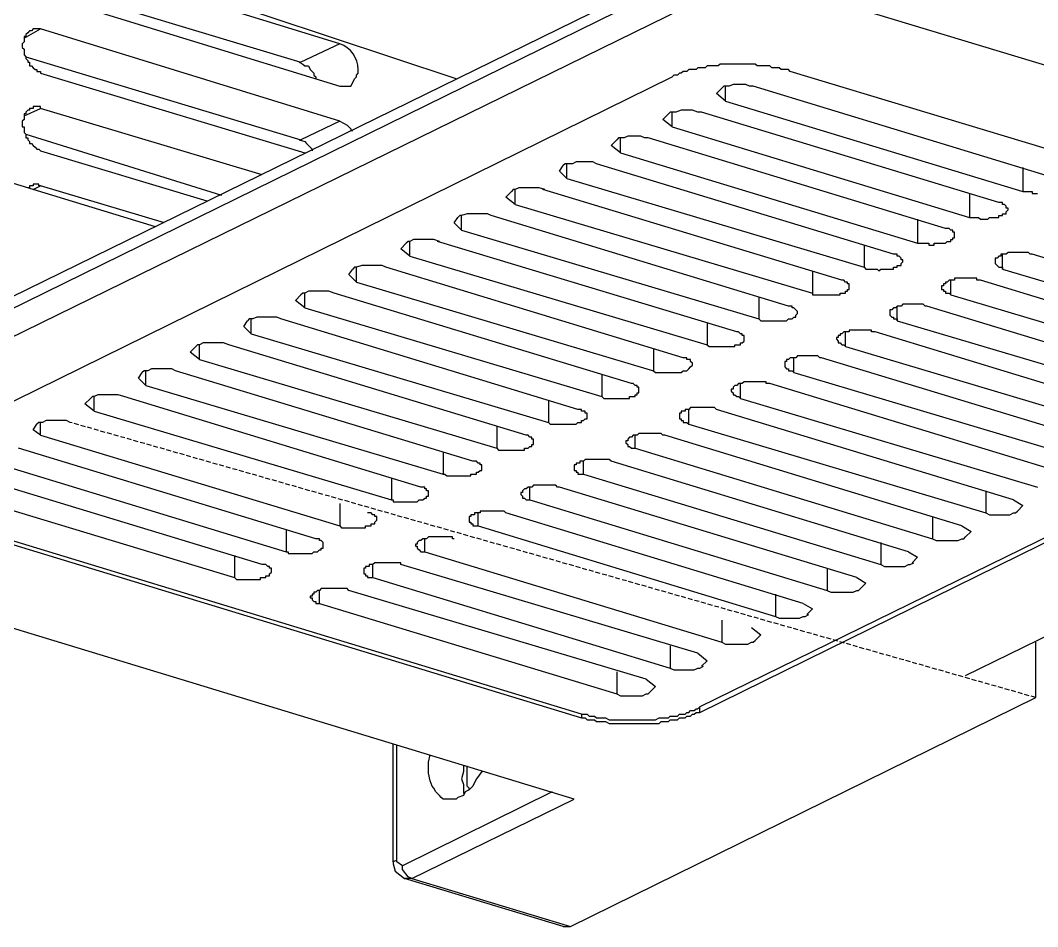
# Model space of a CAD drawing. Header units: millimetres. Extents: x 2689 to 2999, y 977 to 1485.
# Drawn here: x 2714.74 to 2762.83, y 977.13 to 1019.95 of the extents above; entities that cross this region are included whole.
import ezdxf

# ---------------------------------------------------------------- set-up
doc = ezdxf.new("R2010")
doc.units = ezdxf.units.MM
doc.linetypes.add('PDF_IMPORT', pattern=[1, 0.8, -0.2])
doc.layers.add('PDF_几何图形', color=7, linetype='Continuous')

msp = doc.modelspace()

# ---------------------------------------------------------------- linework, layer by layer
at = {"layer": 'PDF_几何图形', "lineweight": -3}
for points in [[(2697.897, 998.252), (2748.339, 1023.037)], [(2729.838, 1018.848), (2715.7, 1023.211)], [(2697.025, 996.507), (2749.212, 1022.077)], [(2715.002, 1021.902), (2728.005, 1017.975)], [(2749.212, 1022.077), (2793.108, 1008.812)], [(2744.063, 1021.466), (2704.879, 1002.267)], [(2715.7, 1021.204), (2729.838, 1016.841)], [(2735.336, 1017.19), (2723.554, 1021.117)], [(2715.7, 1019.546), (2715.613, 1019.546), (2715.526, 1019.546), (2715.438, 1019.546), (2715.351, 1019.546), (2715.264, 1019.459), (2715.177, 1019.459), (2715.089, 1019.371), (2715.002, 1019.284), (2715.002, 1019.197), (2714.915, 1019.197), (2714.915, 1019.11), (2714.915, 1019.022), (2714.915, 1018.935), (2714.828, 1018.848), (2714.828, 1018.761), (2714.828, 1018.673), (2714.915, 1018.586), (2714.915, 1018.499), (2714.915, 1018.411), (2714.915, 1018.324), (2715.002, 1018.237), (2715.002, 1018.15), (2715.089, 1018.062), (2715.089, 1017.975), (2715.177, 1017.975), (2715.177, 1017.888), (2715.177, 1017.801), (2715.264, 1017.801), (2715.351, 1017.713), (2715.438, 1017.626), (2715.526, 1017.626), (2715.526, 1017.539), (2715.613, 1017.539), (2715.7, 1017.539), (2715.7, 1017.452)], [(2714.915, 1019.11), (2715.7, 1019.546)], [(2729.838, 1015.183), (2715.7, 1019.546)], [(2729.838, 1018.848), (2728.005, 1017.975)], [(2715.002, 1018.237), (2728.005, 1014.31)], [(2727.918, 1017.975), (2728.092, 1017.888), (2728.18, 1017.801), (2728.354, 1017.801), (2728.442, 1017.626), (2728.616, 1017.452), (2728.616, 1017.364), (2728.703, 1017.277), (2728.703, 1017.19)], [(2730.361, 1016.841), (2730.449, 1017.015), (2730.536, 1017.19), (2730.623, 1017.277), (2730.623, 1017.364), (2730.711, 1017.452), (2730.711, 1017.539), (2730.711, 1017.626)], [(2751.132, 1017.539), (2751.044, 1017.626), (2750.957, 1017.626), (2750.87, 1017.626), (2750.695, 1017.626), (2750.608, 1017.713), (2750.521, 1017.713), (2750.433, 1017.713), (2750.259, 1017.713), (2750.172, 1017.801), (2750.084, 1017.801), (2749.91, 1017.801), (2749.822, 1017.801), (2749.735, 1017.801), (2749.561, 1017.801), (2749.473, 1017.888), (2749.299, 1017.888), (2749.212, 1017.888), (2749.037, 1017.888), (2748.95, 1017.888), (2748.863, 1017.888), (2748.688, 1017.888), (2748.601, 1017.888), (2748.426, 1017.888), (2748.339, 1017.888), (2748.164, 1017.888), (2748.077, 1017.888), (2747.99, 1017.888), (2747.815, 1017.888), (2747.728, 1017.801), (2747.553, 1017.801), (2747.466, 1017.801), (2747.379, 1017.801), (2747.204, 1017.801), (2747.117, 1017.713), (2747.03, 1017.713), (2746.855, 1017.713), (2746.768, 1017.713), (2746.681, 1017.626), (2746.594, 1017.626), (2746.419, 1017.626), (2746.332, 1017.626), (2746.244, 1017.539), (2746.157, 1017.539), (2746.07, 1017.539), (2745.983, 1017.452), (2745.895, 1017.452), (2745.808, 1017.364), (2745.721, 1017.364), (2745.634, 1017.364), (2745.546, 1017.277)], [(2783.508, 1007.765), (2751.132, 1017.539)], [(2708.282, 998.95), (2745.546, 1017.277)], [(2715.7, 1017.452), (2728.18, 1013.699)], [(2729.838, 1016.841), (2730.361, 1016.841)], [(2747.641, 1016.492), (2747.903, 1016.753)], [(2749.386, 1016.841), (2749.212, 1016.841), (2749.037, 1016.928), (2748.601, 1016.928), (2748.426, 1016.928), (2748.252, 1016.841), (2748.077, 1016.841), (2747.99, 1016.841), (2747.903, 1016.753)], [(2748.077, 1016.142), (2748.077, 1016.841)], [(2763.436, 1012.564), (2749.386, 1016.841)], [(2748.077, 1016.142), (2747.641, 1016.492)], [(2748.077, 1016.142), (2762.127, 1011.866)], [(2702.261, 1015.968), (2721.111, 1010.208)], [(2715.7, 1015.793), (2715.7, 1015.881), (2715.613, 1015.881), (2715.526, 1015.881), (2715.438, 1015.881), (2715.351, 1015.881), (2715.351, 1015.793), (2715.264, 1015.793), (2715.177, 1015.793), (2715.177, 1015.706), (2715.089, 1015.706), (2715.002, 1015.619), (2715.002, 1015.532), (2714.915, 1015.532), (2714.915, 1015.444), (2714.915, 1015.357), (2714.915, 1015.27), (2714.828, 1015.183), (2714.828, 1015.095), (2714.828, 1015.008), (2714.828, 1014.921), (2714.915, 1014.921), (2714.915, 1014.833), (2714.915, 1014.746), (2714.915, 1014.659), (2715.002, 1014.572), (2715.002, 1014.484), (2715.002, 1014.397), (2715.089, 1014.397), (2715.089, 1014.31), (2715.177, 1014.223), (2715.177, 1014.135), (2715.264, 1014.135), (2715.351, 1014.048), (2715.438, 1013.961), (2715.526, 1013.873), (2715.613, 1013.873), (2715.7, 1013.786)], [(2714.915, 1015.444), (2715.7, 1015.793)], [(2726.173, 1012.652), (2715.7, 1015.793)], [(2746.943, 1015.619), (2746.768, 1015.619), (2746.506, 1015.706), (2746.157, 1015.706), (2745.983, 1015.706), (2745.721, 1015.619), (2745.546, 1015.619), (2745.459, 1015.619), (2745.372, 1015.532)], [(2745.546, 1014.921), (2745.546, 1015.619)], [(2760.993, 1011.343), (2746.943, 1015.619)], [(2729.838, 1015.183), (2728.005, 1014.31)], [(2729.838, 1015.183), (2730.012, 1015.095), (2730.187, 1015.008), (2730.274, 1014.921), (2730.361, 1014.833), (2730.361, 1014.746), (2730.449, 1014.746)], [(2745.11, 1015.27), (2745.372, 1015.532)], [(2745.546, 1014.921), (2745.11, 1015.27)], [(2745.546, 1014.921), (2759.597, 1010.645)], [(2715.002, 1014.572), (2724.253, 1011.692)], [(2727.918, 1014.31), (2728.18, 1014.223), (2728.267, 1014.135), (2728.442, 1013.961), (2728.529, 1013.874), (2728.529, 1013.786)], [(2742.666, 1014.048), (2742.928, 1014.31)], [(2744.412, 1014.397), (2744.237, 1014.397), (2744.063, 1014.484), (2743.626, 1014.484), (2743.452, 1014.484), (2743.277, 1014.397), (2743.103, 1014.397), (2743.016, 1014.397), (2742.928, 1014.31)], [(2743.103, 1013.699), (2743.103, 1014.397)], [(2758.462, 1010.121), (2744.412, 1014.397)], [(2715.7, 1013.786), (2723.554, 1011.43)], [(2743.103, 1013.699), (2742.666, 1014.048)], [(2743.103, 1013.699), (2757.153, 1009.423)], [(2741.968, 1013.175), (2741.794, 1013.263), (2741.532, 1013.263), (2741.183, 1013.263), (2741.008, 1013.263), (2740.834, 1013.175), (2740.572, 1013.175), (2740.485, 1013.175), (2740.397, 1013.088)], [(2740.572, 1012.477), (2740.572, 1013.175)], [(2756.019, 1008.899), (2741.968, 1013.175)], [(2740.223, 1012.826), (2740.397, 1013.088)], [(2740.572, 1012.477), (2740.223, 1012.826)], [(2762.127, 1013.001), (2762.127, 1011.866)], [(2715.7, 1012.128), (2715.613, 1012.128), (2715.613, 1012.215), (2715.526, 1012.215), (2715.438, 1012.215), (2715.351, 1012.215), (2715.351, 1012.128), (2715.264, 1012.128), (2715.177, 1012.128), (2715.177, 1012.041), (2715.089, 1012.041)], [(2740.572, 1012.477), (2754.622, 1008.288)], [(2715.351, 1011.954), (2715.7, 1012.128)], [(2721.547, 1010.383), (2715.7, 1012.128)], [(2737.692, 1011.605), (2737.954, 1011.866)], [(2739.525, 1011.954), (2739.263, 1012.041), (2739.088, 1012.041), (2738.739, 1012.041), (2738.478, 1012.041), (2738.303, 1012.041), (2738.128, 1011.954), (2738.041, 1011.954), (2737.954, 1011.866)], [(2738.128, 1011.255), (2738.128, 1011.954)], [(2753.575, 1007.677), (2739.437, 1011.954)], [(2759.597, 1011.779), (2759.597, 1010.645)], [(2762.127, 1011.866), (2762.215, 1011.866), (2762.302, 1011.866), (2762.389, 1011.866), (2762.477, 1011.866), (2762.564, 1011.866), (2762.564, 1011.779), (2762.651, 1011.779), (2762.738, 1011.779), (2762.826, 1011.779)], [(2738.128, 1011.255), (2737.692, 1011.605)], [(2738.128, 1011.255), (2752.179, 1007.066)], [(2759.597, 1010.645), (2759.684, 1010.645), (2759.771, 1010.645), (2759.858, 1010.645), (2759.946, 1010.645), (2760.033, 1010.645), (2760.12, 1010.557), (2760.208, 1010.557), (2760.295, 1010.557), (2760.382, 1010.557), (2760.469, 1010.557), (2760.557, 1010.645), (2760.644, 1010.645), (2760.731, 1010.645), (2760.818, 1010.645), (2760.906, 1010.645), (2760.993, 1010.645), (2760.993, 1010.732), (2761.08, 1010.732), (2761.167, 1010.732), (2761.167, 1010.819), (2761.255, 1010.819), (2761.342, 1010.819), (2761.342, 1010.906), (2761.429, 1010.994), (2761.429, 1011.081), (2761.342, 1011.081), (2761.342, 1011.168), (2761.255, 1011.255), (2761.167, 1011.255), (2761.167, 1011.343), (2761.08, 1011.343), (2760.993, 1011.343)], [(2736.994, 1010.732), (2736.819, 1010.819), (2736.645, 1010.819), (2736.209, 1010.819), (2736.034, 1010.819), (2735.859, 1010.819), (2735.598, 1010.732), (2735.51, 1010.732), (2735.423, 1010.645)], [(2735.249, 1010.383), (2735.423, 1010.645)], [(2735.598, 1010.034), (2735.249, 1010.383)], [(2735.598, 1010.034), (2735.598, 1010.732)], [(2751.044, 1006.456), (2736.994, 1010.732)], [(2757.153, 1010.557), (2757.153, 1009.423)], [(2735.598, 1010.034), (2749.648, 1005.845)], [(2757.153, 1009.423), (2757.24, 1009.423), (2757.328, 1009.423), (2757.415, 1009.423), (2757.502, 1009.423), (2757.589, 1009.423), (2757.677, 1009.423), (2757.677, 1009.336), (2757.764, 1009.336), (2757.851, 1009.336), (2757.939, 1009.336), (2757.939, 1009.423), (2758.026, 1009.423), (2758.113, 1009.423), (2758.2, 1009.423), (2758.288, 1009.423), (2758.375, 1009.423), (2758.462, 1009.423), (2758.549, 1009.51), (2758.637, 1009.51), (2758.724, 1009.51), (2758.724, 1009.597), (2758.811, 1009.597), (2758.811, 1009.685), (2758.898, 1009.685), (2758.898, 1009.772), (2758.898, 1009.859), (2758.898, 1009.946), (2758.811, 1009.946), (2758.811, 1010.034), (2758.724, 1010.034), (2758.637, 1010.121), (2758.549, 1010.121), (2758.462, 1010.121)], [(2732.718, 1009.161), (2732.98, 1009.423)], [(2734.55, 1009.51), (2734.289, 1009.597), (2734.114, 1009.597), (2733.765, 1009.597), (2733.503, 1009.597), (2733.329, 1009.597), (2733.154, 1009.51), (2733.067, 1009.51), (2732.98, 1009.423)], [(2733.154, 1008.812), (2733.154, 1009.51)], [(2748.601, 1005.234), (2734.463, 1009.51)], [(2754.622, 1009.336), (2754.622, 1008.288)], [(2733.154, 1008.812), (2732.718, 1009.161)], [(2754.622, 1008.288), (2754.71, 1008.201), (2754.797, 1008.201), (2754.884, 1008.201), (2754.971, 1008.201), (2755.059, 1008.201), (2755.146, 1008.201), (2755.233, 1008.201), (2755.32, 1008.114), (2755.408, 1008.201), (2755.495, 1008.201), (2755.582, 1008.201), (2755.67, 1008.201), (2755.757, 1008.201), (2755.844, 1008.201), (2755.931, 1008.201), (2756.019, 1008.201), (2756.019, 1008.288), (2756.106, 1008.288), (2756.193, 1008.288), (2756.193, 1008.376), (2756.28, 1008.376), (2756.368, 1008.376), (2756.368, 1008.463), (2756.455, 1008.55), (2756.455, 1008.637), (2756.368, 1008.637), (2756.368, 1008.725), (2756.28, 1008.812), (2756.193, 1008.812), (2756.193, 1008.899), (2756.106, 1008.899), (2756.019, 1008.899)], [(2762.564, 1008.899), (2762.477, 1008.899), (2762.389, 1008.986), (2762.302, 1008.986), (2762.215, 1008.986), (2762.127, 1008.986), (2762.04, 1008.986), (2761.953, 1008.986), (2761.866, 1008.986), (2761.778, 1008.986), (2761.691, 1008.986), (2761.604, 1008.986), (2761.517, 1008.986), (2761.429, 1008.986), (2761.342, 1008.899), (2761.255, 1008.899), (2761.167, 1008.899), (2761.08, 1008.899), (2761.08, 1008.812), (2760.993, 1008.812), (2760.906, 1008.725), (2760.818, 1008.725), (2760.818, 1008.637), (2760.818, 1008.55), (2760.818, 1008.463), (2760.906, 1008.376), (2760.993, 1008.288), (2761.08, 1008.288), (2761.167, 1008.288), (2761.167, 1008.201)], [(2761.167, 1008.201), (2761.167, 1008.899)], [(2776.614, 1004.623), (2762.564, 1008.899)], [(2732.02, 1008.288), (2731.845, 1008.376), (2731.671, 1008.376), (2731.234, 1008.376), (2731.06, 1008.376), (2730.885, 1008.376), (2730.623, 1008.288), (2730.536, 1008.288), (2730.449, 1008.201)], [(2733.154, 1008.812), (2747.204, 1004.623)], [(2730.274, 1007.939), (2730.449, 1008.201)], [(2730.623, 1007.59), (2730.274, 1007.939)], [(2730.623, 1007.59), (2730.623, 1008.288)], [(2746.07, 1004.012), (2732.02, 1008.288)], [(2752.179, 1008.114), (2752.179, 1007.066)], [(2761.167, 1008.201), (2775.305, 1004.012)], [(2730.623, 1007.59), (2744.674, 1003.401)], [(2752.179, 1007.066), (2752.179, 1006.979), (2752.266, 1006.979), (2752.353, 1006.979), (2752.441, 1006.979), (2752.528, 1006.979), (2752.615, 1006.979), (2752.702, 1006.979), (2752.79, 1006.979), (2752.877, 1006.979), (2752.964, 1006.979), (2753.051, 1006.979), (2753.139, 1006.979), (2753.226, 1006.979), (2753.313, 1006.979), (2753.401, 1006.979), (2753.488, 1006.979), (2753.488, 1007.066), (2753.575, 1007.066), (2753.662, 1007.066), (2753.75, 1007.066), (2753.75, 1007.154), (2753.837, 1007.154), (2753.837, 1007.241), (2753.924, 1007.241), (2753.924, 1007.328), (2753.924, 1007.416), (2753.924, 1007.503), (2753.837, 1007.503), (2753.837, 1007.59), (2753.75, 1007.59), (2753.662, 1007.677), (2753.575, 1007.677)], [(2760.12, 1007.677), (2760.033, 1007.677), (2759.946, 1007.677), (2759.946, 1007.765), (2759.858, 1007.765), (2759.771, 1007.765), (2759.684, 1007.765), (2759.597, 1007.765), (2759.509, 1007.765), (2759.422, 1007.765), (2759.335, 1007.765), (2759.248, 1007.765), (2759.16, 1007.765), (2759.073, 1007.765), (2758.986, 1007.765), (2758.898, 1007.765), (2758.898, 1007.677), (2758.811, 1007.677), (2758.724, 1007.677), (2758.637, 1007.677), (2758.549, 1007.59), (2758.462, 1007.59), (2758.462, 1007.503), (2758.375, 1007.503), (2758.375, 1007.416), (2758.288, 1007.416), (2758.288, 1007.328), (2758.288, 1007.241), (2758.375, 1007.241), (2758.375, 1007.154), (2758.462, 1007.154), (2758.462, 1007.066), (2758.549, 1007.066), (2758.637, 1007.066), (2758.724, 1006.979)], [(2758.724, 1006.979), (2758.724, 1007.677)], [(2774.171, 1003.401), (2760.12, 1007.677)], [(2727.743, 1006.717), (2728.005, 1006.979)], [(2729.576, 1007.066), (2729.314, 1007.154), (2729.14, 1007.154), (2728.791, 1007.154), (2728.529, 1007.154), (2728.354, 1007.154), (2728.18, 1007.066), (2728.092, 1007.066), (2728.005, 1006.979)], [(2728.18, 1006.368), (2728.18, 1007.067)], [(2743.626, 1002.79), (2729.576, 1007.066)], [(2758.724, 1006.979), (2772.774, 1002.79)], [(2728.18, 1006.368), (2727.743, 1006.717)], [(2749.648, 1006.892), (2749.648, 1005.845)], [(2749.648, 1005.845), (2749.735, 1005.757), (2749.822, 1005.757), (2749.91, 1005.757), (2749.997, 1005.757), (2750.084, 1005.757), (2750.172, 1005.757), (2750.259, 1005.757), (2750.346, 1005.757), (2750.433, 1005.757), (2750.521, 1005.757), (2750.608, 1005.757), (2750.695, 1005.757), (2750.782, 1005.757), (2750.87, 1005.757), (2750.957, 1005.757), (2751.044, 1005.845), (2751.132, 1005.845), (2751.219, 1005.845), (2751.306, 1005.932), (2751.393, 1005.932), (2751.393, 1006.019), (2751.481, 1006.107), (2751.481, 1006.194), (2751.393, 1006.281), (2751.306, 1006.368), (2751.219, 1006.368), (2751.219, 1006.456), (2751.132, 1006.456), (2751.044, 1006.456)], [(2757.589, 1006.456), (2757.502, 1006.456), (2757.415, 1006.543), (2757.328, 1006.543), (2757.24, 1006.543), (2757.153, 1006.543), (2757.066, 1006.543), (2756.979, 1006.543), (2756.891, 1006.543), (2756.804, 1006.543), (2756.717, 1006.543), (2756.629, 1006.543), (2756.542, 1006.543), (2756.455, 1006.543), (2756.368, 1006.456), (2756.28, 1006.456), (2756.193, 1006.456), (2756.106, 1006.368), (2756.019, 1006.368), (2755.931, 1006.281), (2755.844, 1006.281), (2755.844, 1006.194), (2755.844, 1006.107), (2755.844, 1006.019), (2755.931, 1005.932), (2756.019, 1005.932), (2756.019, 1005.845), (2756.106, 1005.845), (2756.193, 1005.845), (2756.193, 1005.757)], [(2756.193, 1005.757), (2756.193, 1006.456)], [(2771.64, 1002.179), (2757.589, 1006.456)], [(2728.18, 1006.368), (2742.23, 1002.179)], [(2725.3, 1005.496), (2725.474, 1005.757)], [(2725.649, 1005.147), (2725.3, 1005.496)], [(2727.045, 1005.845), (2726.871, 1005.932), (2726.696, 1005.932), (2726.26, 1005.932), (2726.085, 1005.932), (2725.911, 1005.932), (2725.736, 1005.845), (2725.562, 1005.845), (2725.474, 1005.757)], [(2725.649, 1005.147), (2725.649, 1005.845)], [(2741.096, 1001.569), (2727.045, 1005.845)], [(2784.119, 1005.757), (2746.855, 987.518)], [(2746.855, 987.256), (2784.119, 1005.583)], [(2747.204, 1005.67), (2747.204, 1004.623)], [(2756.193, 1005.757), (2770.331, 1001.569)], [(2725.649, 1005.147), (2739.699, 1000.958)], [(2747.204, 1004.623), (2747.292, 1004.536), (2747.379, 1004.536), (2747.466, 1004.536), (2747.553, 1004.536), (2747.641, 1004.536), (2747.728, 1004.536), (2747.815, 1004.536), (2747.903, 1004.536), (2747.99, 1004.536), (2748.077, 1004.536), (2748.164, 1004.536), (2748.252, 1004.536), (2748.339, 1004.536), (2748.426, 1004.536), (2748.513, 1004.536), (2748.513, 1004.623), (2748.601, 1004.623), (2748.688, 1004.623), (2748.775, 1004.623), (2748.775, 1004.71), (2748.863, 1004.71), (2748.95, 1004.798), (2748.95, 1004.885), (2748.95, 1004.972), (2748.95, 1005.059), (2748.863, 1005.059), (2748.863, 1005.147), (2748.775, 1005.147), (2748.688, 1005.234), (2748.601, 1005.234)], [(2755.146, 1005.234), (2755.059, 1005.234), (2754.971, 1005.234), (2754.971, 1005.321), (2754.884, 1005.321), (2754.797, 1005.321), (2754.71, 1005.321), (2754.622, 1005.321), (2754.535, 1005.321), (2754.448, 1005.321), (2754.361, 1005.321), (2754.273, 1005.321), (2754.186, 1005.321), (2754.099, 1005.321), (2754.011, 1005.321), (2753.924, 1005.321), (2753.924, 1005.234), (2753.837, 1005.234), (2753.75, 1005.234), (2753.662, 1005.234), (2753.575, 1005.147), (2753.488, 1005.147), (2753.488, 1005.059), (2753.401, 1005.059), (2753.401, 1004.972), (2753.313, 1004.972), (2753.313, 1004.885), (2753.401, 1004.798), (2753.401, 1004.71), (2753.488, 1004.71), (2753.575, 1004.623), (2753.662, 1004.623), (2753.75, 1004.536)], [(2753.75, 1004.536), (2753.75, 1005.234)], [(2769.196, 1000.958), (2755.146, 1005.234)], [(2722.769, 1004.274), (2723.031, 1004.536)], [(2724.602, 1004.623), (2724.34, 1004.71), (2724.165, 1004.71), (2723.816, 1004.71), (2723.554, 1004.71), (2723.38, 1004.71), (2723.205, 1004.623), (2723.118, 1004.623), (2723.031, 1004.536)], [(2723.205, 1003.925), (2723.205, 1004.623)], [(2738.652, 1000.347), (2724.602, 1004.623)], [(2753.75, 1004.536), (2767.8, 1000.347)], [(2723.205, 1003.925), (2722.769, 1004.274)], [(2744.674, 1004.448), (2744.674, 1003.401)], [(2752.615, 1004.012), (2752.528, 1004.012), (2752.441, 1004.099), (2752.353, 1004.099), (2752.266, 1004.099), (2752.179, 1004.099), (2752.092, 1004.099), (2752.004, 1004.099), (2751.917, 1004.099), (2751.83, 1004.099), (2751.742, 1004.099), (2751.655, 1004.099), (2751.568, 1004.099), (2751.481, 1004.099), (2751.393, 1004.012), (2751.306, 1004.012), (2751.219, 1004.012), (2751.132, 1004.012), (2751.044, 1003.925), (2750.957, 1003.925), (2750.957, 1003.838), (2750.87, 1003.838), (2750.87, 1003.75), (2750.87, 1003.663), (2750.87, 1003.576), (2750.957, 1003.488), (2751.044, 1003.488), (2751.044, 1003.401), (2751.132, 1003.401), (2751.219, 1003.401), (2751.306, 1003.314)], [(2723.205, 1003.925), (2737.256, 999.736)], [(2744.674, 1003.401), (2744.761, 1003.314), (2744.848, 1003.314), (2744.935, 1003.314), (2745.023, 1003.314), (2745.11, 1003.314), (2745.197, 1003.314), (2745.285, 1003.314), (2745.372, 1003.314), (2745.459, 1003.314), (2745.546, 1003.314), (2745.634, 1003.314), (2745.721, 1003.314), (2745.808, 1003.314), (2745.895, 1003.314), (2745.983, 1003.314), (2746.07, 1003.401), (2746.157, 1003.401), (2746.244, 1003.401), (2746.332, 1003.488), (2746.419, 1003.576), (2746.506, 1003.663), (2746.506, 1003.75), (2746.419, 1003.838), (2746.419, 1003.925), (2746.332, 1003.925), (2746.244, 1003.925), (2746.244, 1004.012), (2746.157, 1004.012), (2746.07, 1004.012)], [(2751.306, 1003.314), (2751.306, 1004.012)], [(2766.665, 999.736), (2752.615, 1004.012)], [(2720.326, 1003.052), (2720.5, 1003.314)], [(2722.071, 1003.401), (2721.896, 1003.488), (2721.722, 1003.488), (2721.285, 1003.488), (2721.111, 1003.488), (2720.936, 1003.488), (2720.762, 1003.401), (2720.587, 1003.401), (2720.5, 1003.314)], [(2720.675, 1002.703), (2720.675, 1003.401)], [(2736.121, 999.125), (2722.071, 1003.401)], [(2742.23, 1003.227), (2742.23, 1002.179)], [(2751.306, 1003.314), (2765.356, 999.125)], [(2720.675, 1002.703), (2720.326, 1003.052)], [(2720.675, 1002.703), (2734.725, 998.514)], [(2742.23, 1002.179), (2742.317, 1002.092), (2742.405, 1002.092), (2742.492, 1002.092), (2742.579, 1002.092), (2742.666, 1002.092), (2742.754, 1002.092), (2742.841, 1002.092), (2742.928, 1002.092), (2743.016, 1002.092), (2743.103, 1002.092), (2743.19, 1002.092), (2743.277, 1002.092), (2743.365, 1002.092), (2743.452, 1002.092), (2743.539, 1002.092), (2743.539, 1002.179), (2743.626, 1002.179), (2743.714, 1002.179), (2743.801, 1002.179), (2743.801, 1002.267), (2743.888, 1002.267), (2743.888, 1002.354), (2743.975, 1002.354), (2743.975, 1002.441), (2743.975, 1002.529), (2743.975, 1002.616), (2743.888, 1002.616), (2743.888, 1002.703), (2743.801, 1002.703), (2743.714, 1002.79), (2743.626, 1002.79)], [(2750.172, 1002.79), (2750.084, 1002.79), (2749.997, 1002.79), (2749.997, 1002.878), (2749.91, 1002.878), (2749.822, 1002.878), (2749.735, 1002.878), (2749.648, 1002.878), (2749.561, 1002.878), (2749.473, 1002.878), (2749.386, 1002.878), (2749.299, 1002.878), (2749.212, 1002.878), (2749.124, 1002.878), (2749.037, 1002.878), (2748.95, 1002.878), (2748.863, 1002.79), (2748.775, 1002.79), (2748.688, 1002.79), (2748.601, 1002.703), (2748.513, 1002.703), (2748.426, 1002.616), (2748.426, 1002.529), (2748.339, 1002.529), (2748.339, 1002.441), (2748.426, 1002.354), (2748.426, 1002.267), (2748.513, 1002.267), (2748.601, 1002.179), (2748.688, 1002.179), (2748.775, 1002.092)], [(2748.775, 1002.092), (2748.775, 1002.79)], [(2764.222, 998.514), (2750.172, 1002.79)], [(2719.627, 1002.179), (2719.366, 1002.267), (2719.191, 1002.267), (2718.842, 1002.267), (2718.58, 1002.267), (2718.406, 1002.267), (2718.231, 1002.179), (2718.144, 1002.179), (2718.057, 1002.092)], [(2718.231, 1001.481), (2718.231, 1002.179)], [(2733.678, 997.903), (2719.627, 1002.179)], [(2717.795, 1001.83), (2718.057, 1002.092)], [(2718.231, 1001.481), (2717.795, 1001.83)], [(2739.699, 1002.005), (2739.699, 1000.958)], [(2747.641, 1001.569), (2747.553, 1001.656), (2747.466, 1001.656), (2747.379, 1001.656), (2747.292, 1001.656), (2747.204, 1001.656), (2747.117, 1001.656), (2747.03, 1001.656), (2746.943, 1001.656), (2746.855, 1001.656), (2746.768, 1001.656), (2746.681, 1001.656), (2746.594, 1001.656), (2746.506, 1001.656), (2746.419, 1001.656), (2746.332, 1001.569), (2746.244, 1001.569), (2746.157, 1001.569), (2746.157, 1001.481), (2746.07, 1001.481), (2745.983, 1001.481), (2745.983, 1001.394), (2745.895, 1001.394), (2745.895, 1001.307), (2745.895, 1001.219), (2745.895, 1001.132), (2745.983, 1001.132), (2745.983, 1001.045), (2746.07, 1001.045), (2746.07, 1000.958), (2746.157, 1000.958), (2746.244, 1000.958), (2746.332, 1000.87)], [(2748.775, 1002.092), (2762.826, 997.903)], [(2718.231, 1001.481), (2732.281, 997.292)], [(2739.699, 1000.958), (2739.787, 1000.87), (2739.874, 1000.87), (2739.961, 1000.87), (2740.048, 1000.87), (2740.136, 1000.87), (2740.223, 1000.87), (2740.31, 1000.87), (2740.397, 1000.87), (2740.485, 1000.87), (2740.572, 1000.87), (2740.659, 1000.87), (2740.747, 1000.87), (2740.834, 1000.87), (2740.921, 1000.87), (2741.008, 1000.87), (2741.096, 1000.958), (2741.183, 1000.958), (2741.27, 1000.958), (2741.27, 1001.045), (2741.357, 1001.045), (2741.445, 1001.132), (2741.532, 1001.132), (2741.532, 1001.219), (2741.532, 1001.307), (2741.532, 1001.394), (2741.445, 1001.394), (2741.445, 1001.481), (2741.357, 1001.481), (2741.27, 1001.481), (2741.27, 1001.569), (2741.183, 1001.569), (2741.096, 1001.569)], [(2746.332, 1000.87), (2746.332, 1001.569)], [(2761.691, 997.292), (2747.641, 1001.569)], [(2715.351, 1000.609), (2715.526, 1000.87)], [(2717.097, 1000.958), (2716.922, 1001.045), (2716.747, 1001.045), (2716.311, 1001.045), (2716.137, 1001.045), (2715.962, 1001.045), (2715.788, 1000.958), (2715.613, 1000.958), (2715.526, 1000.87)], [(2715.7, 1000.347), (2715.7, 1000.958)], [(2737.256, 1000.783), (2737.256, 999.736)], [(2746.332, 1000.87), (2760.382, 996.681)], [(2715.7, 1000.347), (2715.351, 1000.609)], [(2715.7, 1000.347), (2729.838, 996.071)], [(2737.256, 999.736), (2737.343, 999.649), (2737.43, 999.649), (2737.518, 999.649), (2737.605, 999.649), (2737.692, 999.649), (2737.779, 999.649), (2737.867, 999.649), (2737.954, 999.649), (2738.041, 999.649), (2738.128, 999.649), (2738.216, 999.649), (2738.303, 999.649), (2738.39, 999.649), (2738.478, 999.649), (2738.565, 999.649), (2738.565, 999.736), (2738.652, 999.736), (2738.739, 999.736), (2738.827, 999.823), (2738.914, 999.823), (2738.914, 999.91), (2739.001, 999.91), (2739.001, 999.998), (2739.001, 1000.085), (2739.001, 1000.172), (2738.914, 1000.172), (2738.914, 1000.26), (2738.827, 1000.26), (2738.739, 1000.347), (2738.652, 1000.347)], [(2745.197, 1000.347), (2745.11, 1000.347), (2745.023, 1000.434), (2744.935, 1000.434), (2744.848, 1000.434), (2744.761, 1000.434), (2744.674, 1000.434), (2744.586, 1000.434), (2744.499, 1000.434), (2744.412, 1000.434), (2744.325, 1000.434), (2744.237, 1000.434), (2744.15, 1000.434), (2744.063, 1000.434), (2743.975, 1000.434), (2743.888, 1000.347), (2743.801, 1000.347), (2743.714, 1000.347), (2743.626, 1000.26), (2743.539, 1000.26), (2743.452, 1000.172), (2743.452, 1000.085), (2743.365, 1000.085), (2743.365, 999.998), (2743.452, 999.91), (2743.452, 999.823), (2743.539, 999.823), (2743.626, 999.736), (2743.714, 999.736), (2743.801, 999.736)], [(2743.801, 999.736), (2743.801, 1000.347)], [(2759.248, 996.071), (2745.197, 1000.347)], [(2728.703, 995.46), (2714.653, 999.736)], [(2743.801, 999.736), (2757.851, 995.46)], [(2759.422, 989.002), (2782.112, 1000.085)], [(2734.725, 999.561), (2734.725, 998.514)], [(2713.257, 999.125), (2727.307, 994.849)], [(2734.725, 998.514), (2734.812, 998.514), (2734.899, 998.427), (2734.987, 998.427), (2735.074, 998.427), (2735.161, 998.427), (2735.249, 998.427), (2735.336, 998.427), (2735.423, 998.427), (2735.51, 998.427), (2735.598, 998.427), (2735.685, 998.427), (2735.772, 998.427), (2735.859, 998.427), (2735.947, 998.427), (2736.034, 998.427), (2736.034, 998.514), (2736.121, 998.514), (2736.209, 998.514), (2736.296, 998.514), (2736.296, 998.601), (2736.383, 998.601), (2736.47, 998.689), (2736.558, 998.689), (2736.558, 998.776), (2736.558, 998.863), (2736.558, 998.95), (2736.47, 998.95), (2736.47, 999.038), (2736.383, 999.038), (2736.296, 999.125), (2736.209, 999.125), (2736.121, 999.125)], [(2742.666, 999.125), (2742.579, 999.212), (2742.492, 999.212), (2742.405, 999.212), (2742.317, 999.212), (2742.23, 999.212), (2742.143, 999.212), (2742.056, 999.212), (2741.968, 999.212), (2741.881, 999.212), (2741.794, 999.212), (2741.706, 999.212), (2741.619, 999.212), (2741.532, 999.212), (2741.445, 999.212), (2741.357, 999.125), (2741.27, 999.125), (2741.183, 999.125), (2741.183, 999.038), (2741.096, 999.038), (2741.008, 999.038), (2741.008, 998.95), (2740.921, 998.95), (2740.921, 998.863), (2740.921, 998.776), (2740.921, 998.689), (2741.008, 998.689), (2741.008, 998.601), (2741.096, 998.601), (2741.096, 998.514), (2741.183, 998.514), (2741.27, 998.514), (2741.357, 998.514)], [(2741.357, 998.514), (2741.357, 999.125)], [(2756.717, 994.849), (2742.666, 999.125)], [(2726.173, 994.238), (2712.122, 998.514)], [(2732.281, 998.34), (2732.281, 997.292)], [(2741.357, 998.514), (2755.408, 994.238)], [(2710.726, 997.903), (2724.864, 993.627)], [(2732.281, 997.292), (2732.369, 997.292), (2732.369, 997.205), (2732.456, 997.205), (2732.543, 997.205), (2732.63, 997.205), (2732.718, 997.205), (2732.805, 997.205), (2732.892, 997.205), (2732.98, 997.205), (2733.067, 997.205), (2733.154, 997.205), (2733.241, 997.205), (2733.329, 997.205), (2733.416, 997.205), (2733.503, 997.205), (2733.59, 997.292), (2733.678, 997.292), (2733.765, 997.292), (2733.852, 997.38), (2733.94, 997.38), (2733.94, 997.467), (2734.027, 997.467), (2734.027, 997.554), (2734.027, 997.641), (2734.027, 997.729), (2733.94, 997.729), (2733.94, 997.816), (2733.852, 997.816), (2733.852, 997.903), (2733.765, 997.903), (2733.678, 997.903)], [(2740.223, 997.903), (2740.136, 997.903), (2740.048, 997.991), (2739.961, 997.991), (2739.874, 997.991), (2739.787, 997.991), (2739.699, 997.991), (2739.612, 997.991), (2739.525, 997.991), (2739.437, 997.991), (2739.35, 997.991), (2739.263, 997.991), (2739.176, 997.991), (2739.088, 997.991), (2739.001, 997.991), (2738.914, 997.903), (2738.827, 997.903), (2738.739, 997.903), (2738.652, 997.816), (2738.565, 997.816), (2738.478, 997.729), (2738.478, 997.641), (2738.39, 997.641), (2738.39, 997.554), (2738.478, 997.467), (2738.478, 997.38), (2738.565, 997.38), (2738.652, 997.292), (2738.739, 997.292), (2738.827, 997.292)], [(2738.827, 997.292), (2738.827, 997.903)], [(2754.273, 993.627), (2740.223, 997.903)], [(2738.827, 997.292), (2752.877, 993.016)], [(2760.382, 997.729), (2760.382, 996.681)], [(2761.691, 997.292), (2762.127, 997.031)], [(2741.27, 987.169), (2708.893, 997.031)], [(2708.893, 996.856), (2741.27, 986.995)], [(2729.838, 997.118), (2729.838, 996.071)], [(2762.127, 997.031), (2761.866, 996.769)], [(2740.921, 983.155), (2697.025, 996.507)], [(2729.838, 996.071), (2729.925, 995.983), (2730.012, 995.983), (2730.1, 995.983), (2730.187, 995.983), (2730.274, 995.983), (2730.361, 995.983), (2730.449, 995.983), (2730.536, 995.983), (2730.623, 995.983), (2730.711, 995.983), (2730.798, 995.983), (2730.885, 995.983), (2730.972, 995.983), (2731.06, 995.983), (2731.06, 996.071), (2731.147, 996.071), (2731.234, 996.071), (2731.321, 996.071), (2731.321, 996.158), (2731.409, 996.158), (2731.496, 996.158), (2731.496, 996.245), (2731.583, 996.332), (2731.583, 996.42), (2731.583, 996.507), (2731.496, 996.507), (2731.496, 996.594), (2731.409, 996.594), (2731.321, 996.681), (2731.234, 996.681), (2731.147, 996.681)], [(2737.692, 996.681), (2737.605, 996.769), (2737.518, 996.769), (2737.43, 996.769), (2737.343, 996.769), (2737.256, 996.769), (2737.168, 996.769), (2737.081, 996.769), (2736.994, 996.769), (2736.907, 996.769), (2736.819, 996.769), (2736.732, 996.769), (2736.645, 996.769), (2736.558, 996.769), (2736.47, 996.769), (2736.47, 996.681), (2736.383, 996.681), (2736.296, 996.681), (2736.209, 996.681), (2736.209, 996.594), (2736.121, 996.594), (2736.034, 996.594), (2736.034, 996.507), (2735.947, 996.507), (2735.947, 996.42), (2735.947, 996.332), (2735.947, 996.245), (2736.034, 996.245), (2736.034, 996.158), (2736.121, 996.158), (2736.121, 996.071), (2736.209, 996.071), (2736.296, 996.071), (2736.383, 996.071)], [(2736.383, 996.071), (2736.383, 996.681)], [(2751.742, 992.405), (2737.692, 996.681)], [(2757.851, 996.507), (2757.851, 995.46)], [(2760.382, 996.681), (2760.557, 996.594), (2760.731, 996.594), (2761.167, 996.594), (2761.342, 996.594), (2761.517, 996.594), (2761.691, 996.681), (2761.778, 996.681), (2761.866, 996.769)], [(2727.307, 995.896), (2727.307, 994.849)], [(2736.383, 996.071), (2750.433, 991.794)], [(2759.248, 996.071), (2759.684, 995.809)], [(2727.307, 994.849), (2727.394, 994.849), (2727.394, 994.762), (2727.482, 994.762), (2727.569, 994.762), (2727.656, 994.762), (2727.743, 994.762), (2727.831, 994.762), (2727.918, 994.762), (2728.005, 994.762), (2728.092, 994.762), (2728.18, 994.762), (2728.267, 994.762), (2728.354, 994.762), (2728.442, 994.762), (2728.529, 994.762), (2728.616, 994.849), (2728.703, 994.849), (2728.791, 994.849), (2728.878, 994.936), (2728.965, 994.936), (2728.965, 995.023), (2729.052, 995.023), (2729.052, 995.111), (2729.052, 995.198), (2729.052, 995.285), (2728.965, 995.372), (2728.878, 995.372), (2728.878, 995.46), (2728.791, 995.46), (2728.703, 995.46)], [(2735.249, 995.46), (2735.161, 995.46), (2735.161, 995.547), (2735.074, 995.547), (2734.987, 995.547), (2734.899, 995.547), (2734.812, 995.547), (2734.725, 995.547), (2734.638, 995.547), (2734.55, 995.547), (2734.463, 995.547), (2734.376, 995.547), (2734.289, 995.547), (2734.201, 995.547), (2734.114, 995.547), (2734.027, 995.547), (2733.94, 995.46), (2733.852, 995.46), (2733.765, 995.46), (2733.678, 995.372), (2733.59, 995.372), (2733.503, 995.285), (2733.503, 995.198), (2733.416, 995.198), (2733.416, 995.111), (2733.503, 995.111), (2733.503, 995.023), (2733.59, 994.936), (2733.678, 994.849), (2733.765, 994.849), (2733.852, 994.849)], [(2733.852, 994.849), (2733.852, 995.46)], [(2757.851, 995.46), (2758.026, 995.372), (2758.288, 995.372), (2758.637, 995.372), (2758.811, 995.372), (2759.073, 995.372), (2759.248, 995.46), (2759.335, 995.46), (2759.422, 995.547)], [(2759.684, 995.809), (2759.422, 995.547)], [(2755.408, 995.285), (2755.408, 994.238)], [(2724.864, 994.674), (2724.864, 993.627)], [(2733.852, 994.849), (2747.903, 990.573)], [(2756.717, 994.849), (2757.153, 994.587)], [(2757.153, 994.587), (2756.891, 994.325)], [(2724.864, 993.627), (2724.951, 993.54), (2725.038, 993.54), (2725.125, 993.54), (2725.213, 993.54), (2725.3, 993.54), (2725.387, 993.54), (2725.474, 993.54), (2725.562, 993.54), (2725.649, 993.54), (2725.736, 993.54), (2725.823, 993.54), (2725.911, 993.54), (2725.998, 993.54), (2726.085, 993.54), (2726.085, 993.627), (2726.173, 993.627), (2726.26, 993.627), (2726.347, 993.627), (2726.347, 993.714), (2726.434, 993.714), (2726.522, 993.714), (2726.522, 993.802), (2726.609, 993.889), (2726.609, 993.976), (2726.609, 994.063), (2726.522, 994.063), (2726.522, 994.151), (2726.434, 994.151), (2726.347, 994.238), (2726.26, 994.238), (2726.173, 994.238)], [(2732.718, 994.238), (2732.718, 994.325), (2732.63, 994.325), (2732.543, 994.325), (2732.456, 994.325), (2732.369, 994.325), (2732.281, 994.325), (2732.194, 994.325), (2732.107, 994.325), (2732.02, 994.325), (2731.932, 994.325), (2731.845, 994.325), (2731.758, 994.325), (2731.671, 994.325), (2731.583, 994.325), (2731.496, 994.325), (2731.409, 994.238), (2731.321, 994.238), (2731.234, 994.238), (2731.234, 994.151), (2731.147, 994.151), (2731.06, 994.151), (2731.06, 994.063), (2730.972, 994.063), (2730.972, 993.976), (2730.972, 993.889), (2730.972, 993.802), (2731.06, 993.802), (2731.06, 993.714), (2731.147, 993.714), (2731.147, 993.627), (2731.234, 993.627), (2731.321, 993.627), (2731.409, 993.627)], [(2731.409, 993.627), (2731.409, 994.238)], [(2746.768, 990.049), (2732.718, 994.238)], [(2752.877, 994.063), (2752.877, 993.016)], [(2755.408, 994.238), (2755.582, 994.151), (2755.757, 994.151), (2756.193, 994.151), (2756.368, 994.151), (2756.542, 994.151), (2756.717, 994.238), (2756.804, 994.238), (2756.979, 994.325)], [(2731.409, 993.627), (2745.459, 989.351)], [(2754.273, 993.627), (2754.71, 993.365)], [(2730.274, 993.016), (2730.187, 993.103), (2730.1, 993.103), (2730.012, 993.103), (2729.925, 993.103), (2729.838, 993.103), (2729.751, 993.103), (2729.663, 993.103), (2729.576, 993.103), (2729.489, 993.103), (2729.402, 993.103), (2729.314, 993.103), (2729.227, 993.103), (2729.14, 993.103), (2729.052, 993.103), (2728.965, 993.103), (2728.878, 993.016), (2728.791, 993.016), (2728.703, 992.929), (2728.616, 992.929), (2728.616, 992.842), (2728.529, 992.842), (2728.529, 992.754), (2728.442, 992.754), (2728.442, 992.667), (2728.529, 992.667), (2728.529, 992.58), (2728.616, 992.493), (2728.703, 992.493), (2728.703, 992.405), (2728.791, 992.405), (2728.878, 992.405)], [(2728.878, 992.405), (2728.878, 993.016)], [(2744.325, 988.827), (2730.274, 993.016)], [(2752.877, 993.016), (2753.051, 992.929), (2753.313, 992.929), (2753.662, 992.929), (2753.837, 992.929), (2754.099, 992.929), (2754.273, 993.016), (2754.361, 993.016), (2754.448, 993.103)], [(2754.71, 993.365), (2754.448, 993.103)], [(2750.433, 992.842), (2750.433, 991.794)], [(2728.878, 992.405), (2742.928, 988.129)], [(2751.742, 992.405), (2752.179, 992.143)], [(2752.179, 992.143), (2751.917, 991.882)], [(2747.903, 991.62), (2747.903, 990.573)], [(2750.433, 991.794), (2750.608, 991.707), (2750.782, 991.707), (2751.219, 991.707), (2751.393, 991.707), (2751.568, 991.707), (2751.742, 991.794), (2751.83, 991.794), (2752.004, 991.882)], [(2749.299, 991.271), (2749.735, 990.922)], [(2747.903, 990.573), (2748.077, 990.485), (2748.339, 990.485), (2748.688, 990.485), (2748.863, 990.485), (2749.124, 990.485), (2749.299, 990.573), (2749.386, 990.573), (2749.473, 990.66)], [(2749.735, 990.922), (2749.473, 990.66)], [(2762.738, 987.955), (2762.738, 990.573)], [(2745.459, 990.398), (2745.459, 989.351)], [(2746.768, 990.049), (2747.204, 989.7)], [(2747.204, 989.7), (2746.943, 989.438)], [(2742.928, 989.176), (2742.928, 988.129)], [(2745.459, 989.351), (2745.634, 989.264), (2745.808, 989.264), (2746.244, 989.264), (2746.419, 989.264), (2746.594, 989.264), (2746.768, 989.351), (2746.855, 989.351), (2747.03, 989.438)], [(2744.325, 988.827), (2744.761, 988.478)], [(2742.928, 988.129), (2743.103, 988.042), (2743.365, 988.042), (2743.714, 988.042), (2743.888, 988.042), (2744.15, 988.042), (2744.325, 988.129), (2744.412, 988.129), (2744.499, 988.216)], [(2744.761, 988.478), (2744.499, 988.216)], [(2740.747, 977.133), (2762.738, 987.955)], [(2741.27, 987.169), (2741.357, 987.169), (2741.445, 987.169), (2741.532, 987.169), (2741.619, 987.082), (2741.706, 987.082), (2741.881, 987.082), (2741.968, 986.995), (2742.056, 986.995), (2742.23, 986.995), (2742.317, 986.995), (2742.405, 986.995), (2742.579, 986.907), (2742.666, 986.907), (2742.841, 986.907), (2742.928, 986.907), (2743.016, 986.907), (2743.19, 986.907), (2743.277, 986.907), (2743.452, 986.907), (2743.539, 986.907), (2743.626, 986.907), (2743.801, 986.907), (2743.888, 986.907), (2744.063, 986.907), (2744.15, 986.907), (2744.325, 986.907), (2744.412, 986.907), (2744.499, 986.907), (2744.674, 986.907), (2744.761, 986.907), (2744.935, 986.995), (2745.023, 986.995), (2745.11, 986.995), (2745.285, 986.995), (2745.372, 986.995), (2745.459, 987.082), (2745.634, 987.082), (2745.721, 987.082), (2745.808, 987.082), (2745.895, 987.169), (2746.07, 987.169), (2746.157, 987.169), (2746.244, 987.256), (2746.332, 987.256), (2746.419, 987.344), (2746.506, 987.344), (2746.594, 987.344), (2746.681, 987.431), (2746.768, 987.431), (2746.855, 987.518)], [(2741.27, 986.995), (2741.357, 986.995), (2741.445, 986.995), (2741.532, 986.907), (2741.619, 986.907), (2741.706, 986.907), (2741.881, 986.907), (2741.968, 986.82), (2742.056, 986.82), (2742.23, 986.82), (2742.317, 986.82), (2742.405, 986.82), (2742.579, 986.733), (2742.666, 986.733), (2742.841, 986.733), (2742.928, 986.733), (2743.016, 986.733), (2743.19, 986.733), (2743.277, 986.733), (2743.452, 986.733), (2743.539, 986.733), (2743.626, 986.733), (2743.801, 986.733), (2743.888, 986.733), (2744.063, 986.733), (2744.15, 986.733), (2744.325, 986.733), (2744.412, 986.733), (2744.499, 986.733), (2744.674, 986.733), (2744.761, 986.733), (2744.935, 986.733), (2745.023, 986.82), (2745.11, 986.82), (2745.285, 986.82), (2745.372, 986.82), (2745.459, 986.907), (2745.634, 986.907), (2745.721, 986.907), (2745.808, 986.907), (2745.895, 986.995), (2746.07, 986.995), (2746.157, 986.995), (2746.244, 987.082), (2746.332, 987.082), (2746.419, 987.082), (2746.506, 987.169), (2746.594, 987.169), (2746.681, 987.256), (2746.768, 987.256), (2746.855, 987.256)], [(2746.855, 987.256), (2746.855, 987.518)], [(2741.27, 987.169), (2741.27, 986.995)], [(2732.369, 980.188), (2732.369, 985.773)], [(2732.543, 980.275), (2732.543, 985.686)], [(2734.812, 983.155), (2734.725, 983.155), (2734.638, 983.242), (2734.55, 983.329), (2734.463, 983.417), (2734.376, 983.504), (2734.289, 983.678), (2734.201, 983.766), (2734.114, 984.027), (2734.027, 984.377), (2734.027, 984.638), (2734.027, 984.9), (2734.114, 985.249)], [(2736.558, 984.464), (2736.296, 984.115), (2736.209, 983.94), (2736.121, 983.766), (2735.947, 983.591), (2735.772, 983.504), (2735.685, 983.329), (2735.423, 983.242)], [(2735.685, 984.726), (2735.685, 984.464), (2735.598, 984.115), (2735.685, 983.853), (2735.685, 983.504)], [(2735.947, 983.591), (2735.947, 983.678), (2735.859, 983.766), (2735.859, 983.94), (2735.859, 984.115), (2735.859, 984.464), (2735.859, 984.726)], [(2739.874, 983.504), (2732.805, 980.013)], [(2735.685, 983.504), (2735.685, 983.417)], [(2733.241, 979.402), (2740.921, 983.155)], [(2735.423, 983.242), (2735.336, 983.155), (2735.161, 983.155), (2734.987, 983.155), (2734.899, 983.155), (2734.812, 983.155)], [(2732.543, 980.275), (2732.369, 980.188)], [(2732.369, 980.188), (2732.369, 980.1)], [(2732.369, 980.1), (2732.456, 979.751)], [(2732.543, 980.188), (2732.543, 980.275)], [(2732.805, 980.013), (2732.543, 980.188)], [(2733.241, 979.402), (2733.067, 979.489), (2732.805, 979.839), (2732.805, 980.013)], [(2732.456, 979.751), (2732.892, 979.402)], [(2732.892, 979.402), (2732.98, 979.402)], [(2740.397, 977.133), (2732.892, 979.402)], [(2733.241, 979.402), (2732.892, 979.402)], [(2733.241, 979.402), (2740.747, 977.133)], [(2740.397, 977.133), (2740.485, 977.133), (2740.572, 977.133), (2740.659, 977.133), (2740.747, 977.133)]]:
    msp.add_lwpolyline(points, dxfattribs=at)
at = {"layer": 'PDF_几何图形', "linetype": 'PDF_IMPORT', "lineweight": -3, "ltscale": 0.280486}
msp.add_lwpolyline([(2762.738, 987.955), (2717.097, 1000.958)], dxfattribs=at)
at = {"layer": 'PDF_几何图形', "lineweight": -3}
msp.add_arc((2729.386, 1017.602), 1.325, 1.0292, 70.0462, dxfattribs=at)

doc.saveas('drawing.dxf')
